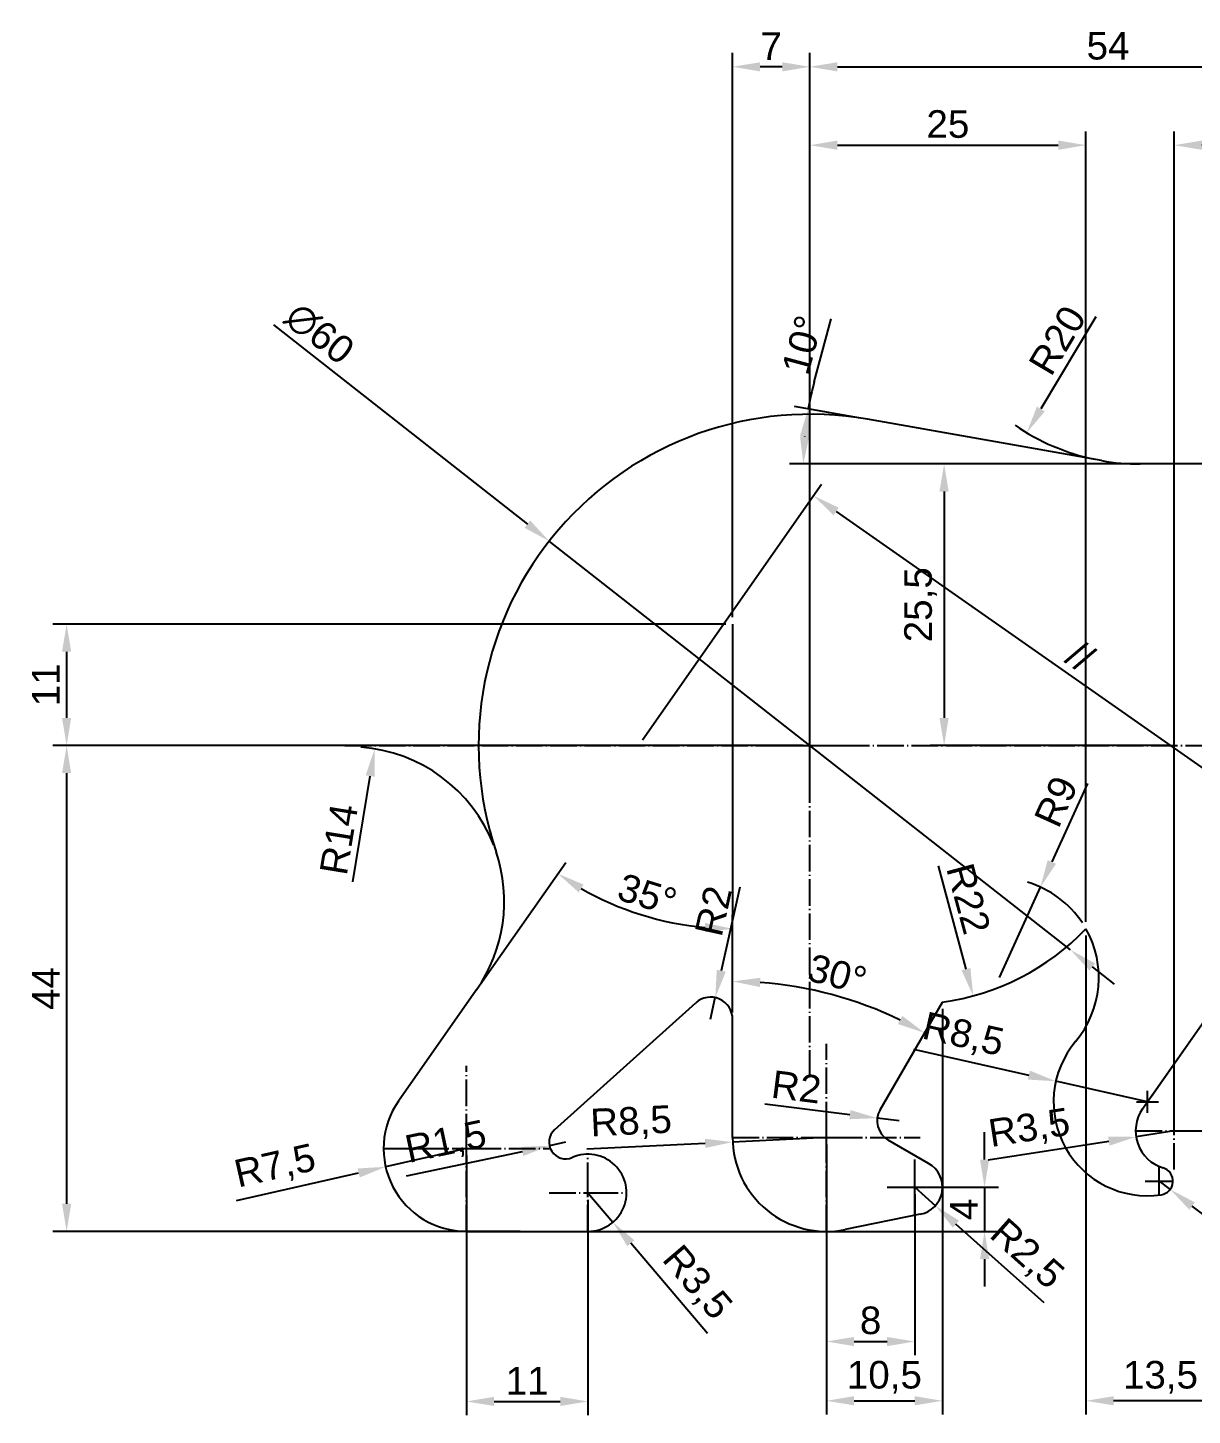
# Model space of a CAD drawing. Header units: millimetres. Extents: x 25 to 198, y 59 to 185.
# Drawn here: x 25 to 130.4, y 59.2 to 184.9 of the extents above; entities that cross this region are included whole.
import ezdxf

# ---------------------------------------------------------------- set-up
doc = ezdxf.new("R2010")
doc.units = ezdxf.units.MM
doc.linetypes.add('ACAD_ISO04W100', pattern=[30, 24, -3, 0, -3])
for name, color, linetype in [('koty', 3, 'Continuous'), ('koty kružnice', 3, 'Continuous'), ('medved', 7, 'Continuous'), ('osy', 2, 'Continuous')]:
    doc.layers.add(name, color=color, linetype=linetype)
doc.styles.get("Standard").update_dxf_attribs({"font": 'arial.ttf'})
doc.dimstyles.new('ISO-25', dxfattribs={"dimtxt": 2.5, "dimasz": 2.5, "dimexe": 1.25, "dimexo": 0.625, "dimtad": 1, "dimtxsty": 'Standard', "dimcen": 2.5, "dimadec": 0, "dimazin": 0, "dimtfac": 1, "dimtmove": 0, "dimatfit": 3, "dimfxl": 1, "dimarcsym": 0})

# ---------------------------------------------------------------- blocks, each defined once
blk = doc.blocks.new('*U6')
at = {"layer": 'osy', "color": 0, "linetype": 'ACAD_ISO04W100', "ltscale": 0.1, "transparency": 16777216}
for p, q in [((0, 0.75), (0, 7.5)), ((-7.5, 0), (-0.75, 0)), ((0.75, 0), (7.5, 0)), ((0, -7.5), (0, -0.75))]:
    blk.add_line(p, q, dxfattribs=at)
at = {"layer": 'osy', "color": 0, "linetype": 'Continuous', "ltscale": 0.1, "transparency": 16777216}
for p, q in [((-0.75, 0), (0.75, 0)), ((0, -0.75), (0, 0.75))]:
    blk.add_line(p, q, dxfattribs=at)
blk = doc.blocks.new('*U7')
at = {"layer": 'osy', "color": 0, "linetype": 'ACAD_ISO04W100', "ltscale": 0.1, "transparency": 16777216}
for p, q in [((0, 0.35), (0, 3.5)), ((-3.5, 0), (-0.35, 0)), ((0.35, 0), (3.5, 0)), ((0, -3.5), (0, -0.35))]:
    blk.add_line(p, q, dxfattribs=at)
at = {"layer": 'osy', "color": 0, "linetype": 'Continuous', "ltscale": 0.1, "transparency": 16777216}
for p, q in [((-0.35, 0), (0.35, 0)), ((0, -0.35), (0, 0.35))]:
    blk.add_line(p, q, dxfattribs=at)
blk = doc.blocks.new('*U8')
at = {"layer": 'osy', "color": 0, "linetype": 'ACAD_ISO04W100', "ltscale": 0.1, "transparency": 16777216}
for p, q in [((0, 0.85), (0, 8.5)), ((-8.5, 0), (-0.85, 0)), ((0.85, 0), (8.5, 0)), ((0, -8.5), (0, -0.85))]:
    blk.add_line(p, q, dxfattribs=at)
at = {"layer": 'osy', "color": 0, "linetype": 'Continuous', "ltscale": 0.1, "transparency": 16777216}
for p, q in [((-0.85, 0), (0.85, 0)), ((0, -0.85), (0, 0.85))]:
    blk.add_line(p, q, dxfattribs=at)
blk = doc.blocks.new('*U9')
at = {"layer": 'osy', "color": 0, "linetype": 'ACAD_ISO04W100', "ltscale": 0.1, "transparency": 16777216}
for p, q in [((0, 3), (0, 34.48)), ((-42.11, 0), (-3, 0)), ((3, 0), (71.41, 0)), ((0, -30), (0, -3))]:
    blk.add_line(p, q, dxfattribs=at)
at = {"layer": 'osy', "color": 0, "linetype": 'Continuous', "ltscale": 0.1, "transparency": 16777216}
for p, q in [((0, -3), (0, 3)), ((-3, 0), (3, 0))]:
    blk.add_line(p, q, dxfattribs=at)
blk = doc.blocks.new('*U18')
at = {"layer": 'osy', "color": 0, "linetype": 'ACAD_ISO04W100', "ltscale": 0.1, "transparency": 16777216}
for p, q in [((0, 0.25), (0, 2.5)), ((-2.5, 0), (-0.25, 0)), ((0.25, 0), (2.5, 0)), ((0, -2.5), (0, -0.25))]:
    blk.add_line(p, q, dxfattribs=at)
at = {"layer": 'osy', "color": 0, "linetype": 'Continuous', "ltscale": 0.1, "transparency": 16777216}
for p, q in [((-0.25, 0), (0.25, 0)), ((0, -0.25), (0, 0.25))]:
    blk.add_line(p, q, dxfattribs=at)
blk = doc.blocks.new('*D20')
at = {"layer": 'Defpoints', "color": 0, "transparency": 16777216}
for p in [(72.17, 138.38), (119.39, 101.36)]:
    blk.add_point(p, dxfattribs=at)
at = {"layer": 'koty kružnice', "color": 0, "lineweight": -2, "transparency": 16777216}
for p, q in [((47.2, 157.96), (70.21, 139.92)), ((119.39, 101.36), (72.17, 138.38)), ((121.36, 99.82), (123.33, 98.27))]:
    blk.add_line(p, q, dxfattribs=at)
at = {"layer": 'koty kružnice', "color": 0, "transparency": 16777216}
for points in [[(70.46, 140.25), (69.95, 139.59), (72.17, 138.38)], [(121.62, 100.14), (121.1, 99.49), (119.39, 101.36)]]:
    blk.add_solid(points, dxfattribs=at)
at = {"layer": 'koty kružnice', "color": 0, "transparency": 16777216, "insert": (51.38, 157.18), "char_height": 2.5, "attachment_point": 5, "rotation": 321.9034}
blk.add_mtext('∅60', dxfattribs=at)
blk = doc.blocks.new('*D22')
at = {"layer": 'Defpoints', "color": 0, "transparency": 16777216}
for p in [(125.68, 165.37), (115.42, 148.2)]:
    blk.add_point(p, dxfattribs=at)
at = {"layer": 'koty kružnice', "color": 0, "lineweight": -2, "transparency": 16777216}
blk.add_line((121.68, 158.69), (116.7, 150.35), dxfattribs=at)
blk.add_arc((125.68, 165.37), 20, 235.5456, 258.2095, dxfattribs=at)
at = {"layer": 'koty kružnice', "color": 0, "transparency": 16777216}
blk.add_solid([(116.34, 150.56), (117.06, 150.13), (115.42, 148.2)], dxfattribs=at)
at = {"layer": 'koty kružnice', "color": 0, "transparency": 16777216, "insert": (118.2, 156.57), "char_height": 2.5, "attachment_point": 5, "rotation": 59.1266}
blk.add_mtext('R20', dxfattribs=at)
blk = doc.blocks.new('*D24')
at = {"layer": 'Defpoints', "color": 0, "transparency": 16777216}
for p in [(56.37, 119.57), (54.11, 105.76)]:
    blk.add_point(p, dxfattribs=at)
at = {"layer": 'koty kružnice', "color": 0, "lineweight": -2, "transparency": 16777216}
blk.add_line((54.4, 107.52), (55.97, 117.1), dxfattribs=at)
blk.add_arc((54.11, 105.76), 14, 21.2662, 85.8078, dxfattribs=at)
at = {"layer": 'koty kružnice', "color": 0, "transparency": 16777216}
blk.add_solid([(55.56, 117.17), (56.38, 117.04), (56.37, 119.57)], dxfattribs=at)
at = {"layer": 'koty kružnice', "color": 0, "transparency": 16777216, "insert": (53.12, 111.38), "char_height": 2.5, "attachment_point": 5, "rotation": 80.6921}
blk.add_mtext('R14', dxfattribs=at)
blk = doc.blocks.new('*D25')
at = {"layer": 'Defpoints', "color": 0, "transparency": 16777216}
for p in [(64.68, 83.37), (57.36, 81.72)]:
    blk.add_point(p, dxfattribs=at)
at = {"layer": 'koty kružnice', "color": 0, "lineweight": -2, "transparency": 16777216}
for p, q in [((64.68, 83.37), (57.36, 81.72)), ((43.85, 78.66), (54.92, 81.17))]:
    blk.add_line(p, q, dxfattribs=at)
at = {"layer": 'koty kružnice', "color": 0, "transparency": 16777216}
blk.add_solid([(54.83, 81.57), (55.02, 80.76), (57.36, 81.72)], dxfattribs=at)
at = {"layer": 'koty kružnice', "color": 0, "transparency": 16777216, "insert": (47.38, 81.64), "char_height": 2.5, "attachment_point": 5, "rotation": 12.7307}
blk.add_mtext('R7,5', dxfattribs=at)
blk = doc.blocks.new('*D26')
at = {"layer": 'Defpoints', "color": 0, "transparency": 16777216}
for p in [(75.68, 79.37), (77.95, 76.7)]:
    blk.add_point(p, dxfattribs=at)
at = {"layer": 'koty kružnice', "color": 0, "lineweight": -2, "transparency": 16777216}
for p, q in [((75.68, 79.37), (77.95, 76.7)), ((86.51, 66.64), (79.57, 74.8))]:
    blk.add_line(p, q, dxfattribs=at)
at = {"layer": 'koty kružnice', "color": 0, "transparency": 16777216}
blk.add_solid([(79.89, 75.07), (79.25, 74.53), (77.95, 76.7)], dxfattribs=at)
at = {"layer": 'koty kružnice', "color": 0, "transparency": 16777216, "insert": (85.47, 71.15), "char_height": 2.5, "attachment_point": 5, "rotation": 310.4167}
blk.add_mtext('R3,5', dxfattribs=at)
blk = doc.blocks.new('*D27')
at = {"layer": 'Defpoints', "color": 0, "transparency": 16777216}
for p in [(72.19, 83.63), (73.66, 83.94)]:
    blk.add_point(p, dxfattribs=at)
at = {"layer": 'koty kružnice', "color": 0, "lineweight": -2, "transparency": 16777216}
for p, q in [((59.27, 80.89), (69.75, 83.11)), ((73.66, 83.94), (72.19, 83.63))]:
    blk.add_line(p, q, dxfattribs=at)
at = {"layer": 'koty kružnice', "color": 0, "transparency": 16777216}
blk.add_solid([(69.66, 83.52), (69.83, 82.7), (72.19, 83.63)], dxfattribs=at)
at = {"layer": 'koty kružnice', "color": 0, "transparency": 16777216, "insert": (62.84, 83.82), "char_height": 2.5, "attachment_point": 5, "rotation": 11.9917}
blk.add_mtext('R1,5', dxfattribs=at)
blk = doc.blocks.new('*D28')
at = {"layer": 'Defpoints', "color": 0, "transparency": 16777216}
for p in [(87.22, 97.04), (86.78, 95.09)]:
    blk.add_point(p, dxfattribs=at)
at = {"layer": 'koty kružnice', "color": 0, "lineweight": -2, "transparency": 16777216}
for p, q in [((89.44, 107.05), (87.76, 99.48)), ((86.78, 95.09), (87.22, 97.04))]:
    blk.add_line(p, q, dxfattribs=at)
at = {"layer": 'koty kružnice', "color": 0, "transparency": 16777216}
blk.add_solid([(87.35, 99.57), (88.17, 99.39), (87.22, 97.04)], dxfattribs=at)
at = {"layer": 'koty kružnice', "color": 0, "transparency": 16777216, "insert": (87.04, 104.89), "char_height": 2.5, "attachment_point": 5, "rotation": 77.4739}
blk.add_mtext('R2', dxfattribs=at)
blk = doc.blocks.new('*D29')
at = {"layer": 'Defpoints', "color": 0, "transparency": 16777216}
for p in [(97.28, 84.37), (88.79, 83.96)]:
    blk.add_point(p, dxfattribs=at)
at = {"layer": 'koty kružnice', "color": 0, "lineweight": -2, "transparency": 16777216}
for p, q in [((97.28, 84.37), (88.79, 83.96)), ((75.59, 83.34), (86.3, 83.85))]:
    blk.add_line(p, q, dxfattribs=at)
at = {"layer": 'koty kružnice', "color": 0, "transparency": 16777216}
blk.add_solid([(86.28, 84.26), (86.32, 83.43), (88.79, 83.96)], dxfattribs=at)
at = {"layer": 'koty kružnice', "color": 0, "transparency": 16777216, "insert": (79.6, 85.66), "char_height": 2.5, "attachment_point": 5, "rotation": 2.729}
blk.add_mtext('R8,5', dxfattribs=at)
blk = doc.blocks.new('*D30')
at = {"layer": 'Defpoints', "color": 0, "transparency": 16777216}
for p in [(105.28, 79.87), (107.15, 78.2)]:
    blk.add_point(p, dxfattribs=at)
at = {"layer": 'koty kružnice', "color": 0, "lineweight": -2, "transparency": 16777216}
for p, q in [((105.28, 79.87), (107.15, 78.2)), ((116.99, 69.39), (109.01, 76.54))]:
    blk.add_line(p, q, dxfattribs=at)
at = {"layer": 'koty kružnice', "color": 0, "transparency": 16777216}
blk.add_solid([(109.29, 76.85), (108.73, 76.22), (107.15, 78.2)], dxfattribs=at)
at = {"layer": 'koty kružnice', "color": 0, "transparency": 16777216, "insert": (115.35, 73.72), "char_height": 2.5, "attachment_point": 5, "rotation": 318.1823}
blk.add_mtext('R2,5', dxfattribs=at)
blk = doc.blocks.new('*D31')
at = {"layer": 'Defpoints', "color": 0, "transparency": 16777216}
for p in [(101.89, 86.13), (103.87, 85.88)]:
    blk.add_point(p, dxfattribs=at)
at = {"layer": 'koty kružnice', "color": 0, "lineweight": -2, "transparency": 16777216}
for p, q in [((91.71, 87.42), (99.41, 86.45)), ((103.87, 85.88), (101.89, 86.13))]:
    blk.add_line(p, q, dxfattribs=at)
at = {"layer": 'koty kružnice', "color": 0, "transparency": 16777216}
blk.add_solid([(99.46, 86.86), (99.36, 86.03), (101.89, 86.13)], dxfattribs=at)
at = {"layer": 'koty kružnice', "color": 0, "transparency": 16777216, "insert": (94.56, 88.96), "char_height": 2.5, "attachment_point": 5, "rotation": 352.772}
blk.add_mtext('R2', dxfattribs=at)
blk = doc.blocks.new('*D43')
at = {"layer": 'Defpoints', "color": 0, "transparency": 16777216}
for p in [(100.99, 149.41), (95.24, 147.04), (122.21, 145.67), (125.68, 145.37), (149.78, 145.37)]:
    blk.add_point(p, dxfattribs=at)
at = {"layer": 'koty', "color": 0, "lineweight": -2, "transparency": 16777216}
for p, q in [((96.17, 152.8), (97.7, 158.52)), ((100.38, 149.52), (94.4, 150.58)), ((123.3, 145.37), (93.94, 145.37))]:
    blk.add_line(p, q, dxfattribs=at)
for start, end in [(165.0135, 170), (174.9865, 175.0135)]:
    blk.add_arc((123.93, 145.37), 28.73, start, end, dxfattribs=at)
at = {"layer": 'koty', "color": 0, "transparency": 16777216}
for points in [[(94.89, 147.93), (95.72, 147.83), (95.63, 150.36)], [(95.72, 147.85), (94.89, 147.88), (95.19, 145.37)]]:
    blk.add_solid(points, dxfattribs=at)
at = {"layer": 'koty', "color": 0, "transparency": 16777216, "insert": (95.1, 156.15), "char_height": 2.5, "attachment_point": 5, "rotation": 75.0135}
blk.add_mtext('10°', dxfattribs=at)
blk = doc.blocks.new('*D45')
at = {"layer": 'Defpoints', "color": 0, "transparency": 16777216}
for p in [(64.68, 83.37), (75.68, 79.37), (75.68, 60.47)]:
    blk.add_point(p, dxfattribs=at)
at = {"layer": 'koty', "color": 0, "lineweight": -2, "transparency": 16777216}
for p, q in [((64.68, 82.74), (64.68, 59.22)), ((75.68, 78.74), (75.68, 59.22)), ((67.18, 60.47), (73.18, 60.47))]:
    blk.add_line(p, q, dxfattribs=at)
at = {"layer": 'koty', "color": 0, "transparency": 16777216}
for points in [[(67.18, 60.89), (67.18, 60.06), (64.68, 60.47)], [(73.18, 60.89), (73.18, 60.06), (75.68, 60.47)]]:
    blk.add_solid(points, dxfattribs=at)
at = {"layer": 'koty', "color": 0, "transparency": 16777216, "insert": (70.18, 62.35), "char_height": 2.5, "attachment_point": 5}
blk.add_mtext('11', dxfattribs=at)
blk = doc.blocks.new('*D46')
at = {"layer": 'Defpoints', "color": 0, "transparency": 16777216}
for p in [(95.78, 119.87), (28.48, 75.87), (70.18, 75.87)]:
    blk.add_point(p, dxfattribs=at)
at = {"layer": 'koty', "color": 0, "lineweight": -2, "transparency": 16777216}
for p, q in [((95.16, 119.87), (27.23, 119.87)), ((28.48, 117.37), (28.48, 78.37)), ((69.55, 75.87), (27.23, 75.87))]:
    blk.add_line(p, q, dxfattribs=at)
at = {"layer": 'koty', "color": 0, "transparency": 16777216}
for points in [[(28.06, 117.37), (28.89, 117.37), (28.48, 119.87)], [(28.06, 78.37), (28.89, 78.37), (28.48, 75.87)]]:
    blk.add_solid(points, dxfattribs=at)
at = {"layer": 'koty', "color": 0, "transparency": 16777216, "insert": (26.6, 97.87), "char_height": 2.5, "attachment_point": 5, "rotation": 90}
blk.add_mtext('44', dxfattribs=at)
blk = doc.blocks.new('*D48')
at = {"layer": 'Defpoints', "color": 0, "transparency": 16777216}
for p in [(88.78, 130.87), (28.48, 119.87), (95.78, 119.87)]:
    blk.add_point(p, dxfattribs=at)
at = {"layer": 'koty', "color": 0, "lineweight": -2, "transparency": 16777216}
for p, q in [((88.16, 130.87), (27.23, 130.87)), ((28.48, 128.37), (28.48, 122.37)), ((95.16, 119.87), (27.23, 119.87))]:
    blk.add_line(p, q, dxfattribs=at)
at = {"layer": 'koty', "color": 0, "transparency": 16777216}
for points in [[(28.06, 128.37), (28.89, 128.37), (28.48, 130.87)], [(28.06, 122.37), (28.89, 122.37), (28.48, 119.87)]]:
    blk.add_solid(points, dxfattribs=at)
at = {"layer": 'koty', "color": 0, "transparency": 16777216, "insert": (26.6, 125.37), "char_height": 2.5, "attachment_point": 5, "rotation": 90}
blk.add_mtext('11', dxfattribs=at)
blk = doc.blocks.new('*D49')
at = {"layer": 'Defpoints', "color": 0, "transparency": 16777216}
for p in [(88.78, 181.34), (88.78, 130.87), (95.78, 119.87)]:
    blk.add_point(p, dxfattribs=at)
at = {"layer": 'koty', "color": 0, "lineweight": -2, "transparency": 16777216}
for p, q in [((88.78, 131.49), (88.78, 182.59)), ((95.78, 120.49), (95.78, 182.59)), ((93.28, 181.34), (91.28, 181.34))]:
    blk.add_line(p, q, dxfattribs=at)
at = {"layer": 'koty', "color": 0, "transparency": 16777216}
for points in [[(91.28, 181.75), (91.28, 180.92), (88.78, 181.34)], [(93.28, 181.75), (93.28, 180.92), (95.78, 181.34)]]:
    blk.add_solid(points, dxfattribs=at)
at = {"layer": 'koty', "color": 0, "transparency": 16777216, "insert": (92.28, 183.21), "char_height": 2.5, "attachment_point": 5}
blk.add_mtext('7', dxfattribs=at)
blk = doc.blocks.new('*D50')
at = {"layer": 'Defpoints', "color": 0, "transparency": 16777216}
for p in [(149.78, 181.34), (95.78, 119.87), (149.78, 101.88)]:
    blk.add_point(p, dxfattribs=at)
at = {"layer": 'koty', "color": 0, "lineweight": -2, "transparency": 16777216}
for p, q in [((95.78, 120.49), (95.78, 182.59)), ((149.78, 102.5), (149.78, 182.59)), ((98.28, 181.34), (147.28, 181.34))]:
    blk.add_line(p, q, dxfattribs=at)
at = {"layer": 'koty', "color": 0, "transparency": 16777216}
for points in [[(98.28, 181.75), (98.28, 180.92), (95.78, 181.34)], [(147.28, 181.75), (147.28, 180.92), (149.78, 181.34)]]:
    blk.add_solid(points, dxfattribs=at)
at = {"layer": 'koty', "color": 0, "transparency": 16777216, "insert": (122.78, 183.23), "char_height": 2.5, "attachment_point": 5}
blk.add_mtext('54', dxfattribs=at)
blk = doc.blocks.new('*D54')
at = {"layer": 'Defpoints', "color": 0, "transparency": 16777216}
for p in [(128.78, 174.24), (128.78, 85.42), (145.78, 84.51)]:
    blk.add_point(p, dxfattribs=at)
at = {"layer": 'koty', "color": 0, "lineweight": -2, "transparency": 16777216}
for p, q in [((128.78, 86.04), (128.78, 175.49)), ((145.78, 85.13), (145.78, 175.49)), ((143.28, 174.24), (131.28, 174.24))]:
    blk.add_line(p, q, dxfattribs=at)
at = {"layer": 'koty', "color": 0, "transparency": 16777216}
for points in [[(131.28, 174.66), (131.28, 173.82), (128.78, 174.24)], [(143.28, 174.66), (143.28, 173.82), (145.78, 174.24)]]:
    blk.add_solid(points, dxfattribs=at)
at = {"layer": 'koty', "color": 0, "transparency": 16777216, "insert": (137.28, 176.12), "char_height": 2.5, "attachment_point": 5}
blk.add_mtext('17', dxfattribs=at)
blk = doc.blocks.new('*D55')
at = {"layer": 'Defpoints', "color": 0, "transparency": 16777216}
for p in [(120.78, 174.24), (95.78, 119.87), (120.78, 103.29)]:
    blk.add_point(p, dxfattribs=at)
at = {"layer": 'koty', "color": 0, "lineweight": -2, "transparency": 16777216}
for p, q in [((95.78, 120.49), (95.78, 175.49)), ((120.78, 103.91), (120.78, 175.49)), ((98.28, 174.24), (118.28, 174.24))]:
    blk.add_line(p, q, dxfattribs=at)
at = {"layer": 'koty', "color": 0, "transparency": 16777216}
for points in [[(98.28, 174.66), (98.28, 173.82), (95.78, 174.24)], [(118.28, 174.66), (118.28, 173.82), (120.78, 174.24)]]:
    blk.add_solid(points, dxfattribs=at)
at = {"layer": 'koty', "color": 0, "transparency": 16777216, "insert": (108.28, 176.14), "char_height": 2.5, "attachment_point": 5}
blk.add_mtext('25', dxfattribs=at)
blk = doc.blocks.new('*D59')
at = {"layer": 'Defpoints', "color": 0, "transparency": 16777216}
for p in [(128.78, 145.37), (107.94, 119.87), (128.78, 119.87)]:
    blk.add_point(p, dxfattribs=at)
at = {"layer": 'koty', "color": 0, "lineweight": -2, "transparency": 16777216}
for p, q in [((128.16, 145.37), (106.69, 145.37)), ((107.94, 142.87), (107.94, 122.37)), ((128.16, 119.87), (106.69, 119.87))]:
    blk.add_line(p, q, dxfattribs=at)
at = {"layer": 'koty', "color": 0, "transparency": 16777216}
for points in [[(107.52, 142.87), (108.35, 142.87), (107.94, 145.37)], [(107.52, 122.37), (108.35, 122.37), (107.94, 119.87)]]:
    blk.add_solid(points, dxfattribs=at)
at = {"layer": 'koty', "color": 0, "transparency": 16777216, "insert": (105.81, 132.62), "char_height": 2.5, "attachment_point": 5, "rotation": 90}
blk.add_mtext('25,5', dxfattribs=at)
blk = doc.blocks.new('*D61')
at = {"layer": 'Defpoints', "color": 0, "transparency": 16777216}
for p in [(109.12, 98.97), (100.67, 96.41), (88.78, 95.09), (102.14, 86.88), (88.78, 84.37)]:
    blk.add_point(p, dxfattribs=at)
at = {"layer": 'koty', "color": 0, "lineweight": -2, "transparency": 16777216}
blk.add_line((88.78, 95.71), (88.78, 99.76), dxfattribs=at)
blk.add_arc((88.78, 63.74), 34.76, 64.1212, 85.8788, dxfattribs=at)
at = {"layer": 'koty', "color": 0, "transparency": 16777216}
for points in [[(91.27, 98), (91.3, 98.84), (88.78, 98.51)], [(104.15, 95.39), (103.76, 94.65), (106.17, 93.85)]]:
    blk.add_solid(points, dxfattribs=at)
at = {"layer": 'koty', "color": 0, "transparency": 16777216, "insert": (98.27, 99.16), "char_height": 2.5, "attachment_point": 5, "rotation": 345}
blk.add_mtext('30°', dxfattribs=at)
blk = doc.blocks.new('*D72')
at = {"layer": 'Defpoints', "color": 0, "transparency": 16777216}
for p in [(104.84, 118.45), (110.57, 97.21)]:
    blk.add_point(p, dxfattribs=at)
at = {"layer": 'koty kružnice', "color": 0, "lineweight": -2, "transparency": 16777216}
blk.add_line((107.39, 108.98), (109.92, 99.62), dxfattribs=at)
at = {"layer": 'koty kružnice', "color": 0, "transparency": 16777216}
blk.add_solid([(110.32, 99.73), (109.52, 99.51), (110.57, 97.21)], dxfattribs=at)
at = {"layer": 'koty kružnice', "color": 0, "transparency": 16777216, "insert": (110.15, 106), "char_height": 2.5, "attachment_point": 5, "rotation": 285.0908}
blk.add_mtext('R22', dxfattribs=at)
blk = doc.blocks.new('*D76')
at = {"layer": 'Defpoints', "color": 0, "transparency": 16777216}
for p in [(105.28, 79.87), (72.76, 75.87), (111.6, 75.87)]:
    blk.add_point(p, dxfattribs=at)
at = {"layer": 'koty', "color": 0, "lineweight": -2, "transparency": 16777216}
for p, q in [((111.6, 82.37), (111.6, 84.87)), ((105.91, 79.87), (112.85, 79.87)), ((111.6, 79.87), (111.6, 75.87)), ((73.38, 75.87), (112.85, 75.87)), ((111.6, 73.37), (111.6, 70.87))]:
    blk.add_line(p, q, dxfattribs=at)
at = {"layer": 'koty', "color": 0, "transparency": 16777216}
for points in [[(111.19, 82.37), (112.02, 82.37), (111.6, 79.87)], [(111.19, 73.37), (112.02, 73.37), (111.6, 75.87)]]:
    blk.add_solid(points, dxfattribs=at)
at = {"layer": 'koty', "color": 0, "transparency": 16777216, "insert": (109.73, 77.87), "char_height": 2.5, "attachment_point": 5, "rotation": 90}
blk.add_mtext('4', dxfattribs=at)
blk = doc.blocks.new('*D77')
at = {"layer": 'Defpoints', "color": 0, "transparency": 16777216}
for p in [(97.28, 84.37), (105.28, 79.87), (105.28, 65.9)]:
    blk.add_point(p, dxfattribs=at)
at = {"layer": 'koty', "color": 0, "lineweight": -2, "transparency": 16777216}
for p, q in [((97.28, 83.74), (97.28, 64.65)), ((105.28, 79.24), (105.28, 64.65)), ((99.78, 65.9), (102.78, 65.9))]:
    blk.add_line(p, q, dxfattribs=at)
at = {"layer": 'koty', "color": 0, "transparency": 16777216}
for points in [[(99.78, 66.31), (99.78, 65.48), (97.28, 65.9)], [(102.78, 66.31), (102.78, 65.48), (105.28, 65.9)]]:
    blk.add_solid(points, dxfattribs=at)
at = {"layer": 'koty', "color": 0, "transparency": 16777216, "insert": (101.28, 67.8), "char_height": 2.5, "attachment_point": 5}
blk.add_mtext('8', dxfattribs=at)
blk = doc.blocks.new('*D78')
at = {"layer": 'Defpoints', "color": 0, "transparency": 16777216}
for p in [(107.78, 96.64), (97.28, 84.37), (107.78, 60.53)]:
    blk.add_point(p, dxfattribs=at)
at = {"layer": 'koty', "color": 0, "lineweight": -2, "transparency": 16777216}
for p, q in [((107.78, 96.02), (107.78, 59.28)), ((97.28, 83.74), (97.28, 59.28)), ((99.78, 60.53), (105.28, 60.53))]:
    blk.add_line(p, q, dxfattribs=at)
at = {"layer": 'koty', "color": 0, "transparency": 16777216}
for points in [[(99.78, 60.95), (99.78, 60.12), (97.28, 60.53)], [(105.28, 60.95), (105.28, 60.12), (107.78, 60.53)]]:
    blk.add_solid(points, dxfattribs=at)
at = {"layer": 'koty', "color": 0, "transparency": 16777216, "insert": (102.53, 62.66), "char_height": 2.5, "attachment_point": 5}
blk.add_mtext('10,5', dxfattribs=at)
blk = doc.blocks.new('*D79')
at = {"layer": 'Defpoints', "color": 0, "transparency": 16777216}
for p in [(120.78, 103.29), (134.28, 95.01), (120.78, 60.53)]:
    blk.add_point(p, dxfattribs=at)
at = {"layer": 'koty', "color": 0, "lineweight": -2, "transparency": 16777216}
for p, q in [((120.78, 102.66), (120.78, 59.28)), ((134.28, 94.38), (134.28, 59.28)), ((131.78, 60.53), (123.28, 60.53))]:
    blk.add_line(p, q, dxfattribs=at)
at = {"layer": 'koty', "color": 0, "transparency": 16777216}
for points in [[(123.28, 60.95), (123.28, 60.12), (120.78, 60.53)], [(131.78, 60.95), (131.78, 60.12), (134.28, 60.53)]]:
    blk.add_solid(points, dxfattribs=at)
at = {"layer": 'koty', "color": 0, "transparency": 16777216, "insert": (127.53, 62.66), "char_height": 2.5, "attachment_point": 5}
blk.add_mtext('13,5', dxfattribs=at)
blk = doc.blocks.new('*U86')
at = {"layer": 'osy', "color": 0, "linetype": 'ACAD_ISO04W100', "ltscale": 0.1, "transparency": 16777216}
for p, q in [((-1.25, 0), (-0.125, 0)), ((0, 0.125), (0, 1.25)), ((0.125, 0), (1.25, 0)), ((0, -1.25), (0, -0.125))]:
    blk.add_line(p, q, dxfattribs=at)
at = {"layer": 'osy', "color": 0, "linetype": 'Continuous', "ltscale": 0.1, "transparency": 16777216}
for p, q in [((-0.125, 0), (0.125, 0)), ((0, -0.125), (0, 0.125))]:
    blk.add_line(p, q, dxfattribs=at)
blk = doc.blocks.new('*U87')
at = {"layer": 'osy', "color": 0, "linetype": 'ACAD_ISO04W100', "ltscale": 0.1, "transparency": 16777216}
for p, q in [((0, 0.35), (0, 3.5)), ((-3.5, 0), (-0.35, 0)), ((0.35, 0), (3.5, 0)), ((0, -3.5), (0, -0.35))]:
    blk.add_line(p, q, dxfattribs=at)
at = {"layer": 'osy', "color": 0, "linetype": 'Continuous', "ltscale": 0.1, "transparency": 16777216}
for p, q in [((-0.35, 0), (0.35, 0)), ((0, -0.35), (0, 0.35))]:
    blk.add_line(p, q, dxfattribs=at)
blk = doc.blocks.new('*U88')
at = {"layer": 'osy', "color": 0, "linetype": 'ACAD_ISO04W100', "ltscale": 0.1, "transparency": 16777216}
for p, q in [((-1, 0), (-0.85, 0)), ((0, 0.85), (0, 1)), ((0.85, 0), (1, 0)), ((0, -1), (0, -0.85))]:
    blk.add_line(p, q, dxfattribs=at)
at = {"layer": 'osy', "color": 0, "linetype": 'Continuous', "ltscale": 0.1, "transparency": 16777216}
for p, q in [((-0.85, 0), (0.85, 0)), ((0, -0.85), (0, 0.85))]:
    blk.add_line(p, q, dxfattribs=at)
blk = doc.blocks.new('*D89')
at = {"layer": 'Defpoints', "color": 0, "transparency": 16777216}
for p in [(127.41, 80.43), (128.41, 79.67)]:
    blk.add_point(p, dxfattribs=at)
at = {"layer": 'koty kružnice', "color": 0, "lineweight": -2, "transparency": 16777216}
for p, q in [((127.41, 80.43), (128.41, 79.67)), ((140.5, 70.54), (130.4, 78.17))]:
    blk.add_line(p, q, dxfattribs=at)
at = {"layer": 'koty kružnice', "color": 0, "transparency": 16777216}
blk.add_solid([(130.65, 78.5), (130.15, 77.83), (128.41, 79.67)], dxfattribs=at)
at = {"layer": 'koty kružnice', "color": 0, "transparency": 16777216, "insert": (137.73, 75.3), "char_height": 2.5, "attachment_point": 5, "rotation": 322.9455}
blk.add_mtext('R1,25', dxfattribs=at)
blk = doc.blocks.new('*D90')
at = {"layer": 'Defpoints', "color": 0, "transparency": 16777216}
for p in [(125.32, 84.43), (128.78, 84.97)]:
    blk.add_point(p, dxfattribs=at)
at = {"layer": 'koty kružnice', "color": 0, "lineweight": -2, "transparency": 16777216}
for p, q in [((128.78, 84.97), (125.32, 84.43)), ((111.94, 82.35), (122.85, 84.05))]:
    blk.add_line(p, q, dxfattribs=at)
at = {"layer": 'koty kružnice', "color": 0, "transparency": 16777216}
blk.add_solid([(122.79, 84.46), (122.92, 83.64), (125.32, 84.43)], dxfattribs=at)
at = {"layer": 'koty kružnice', "color": 0, "transparency": 16777216, "insert": (115.67, 85.08), "char_height": 2.5, "attachment_point": 5, "rotation": 8.8539}
blk.add_mtext('R3,5', dxfattribs=at)
blk = doc.blocks.new('*D91')
at = {"layer": 'Defpoints', "color": 0, "transparency": 16777216}
for p in [(118.06, 89.47), (126.35, 87.6)]:
    blk.add_point(p, dxfattribs=at)
at = {"layer": 'koty kružnice', "color": 0, "lineweight": -2, "transparency": 16777216}
for p, q in [((105.17, 92.38), (115.62, 90.02)), ((126.35, 87.6), (118.06, 89.47))]:
    blk.add_line(p, q, dxfattribs=at)
at = {"layer": 'koty kružnice', "color": 0, "transparency": 16777216}
blk.add_solid([(115.71, 90.43), (115.53, 89.62), (118.06, 89.47)], dxfattribs=at)
at = {"layer": 'koty kružnice', "color": 0, "transparency": 16777216, "insert": (109.64, 93.55), "char_height": 2.5, "attachment_point": 5, "rotation": 347.2685}
blk.add_mtext('R8,5', dxfattribs=at)
blk = doc.blocks.new('*D92')
at = {"layer": 'Defpoints', "color": 0, "transparency": 16777216}
for p in [(116.66, 107.05), (112.95, 98.85)]:
    blk.add_point(p, dxfattribs=at)
at = {"layer": 'koty kružnice', "color": 0, "lineweight": -2, "transparency": 16777216}
for p, q in [((120.91, 116.42), (117.69, 109.33)), ((112.95, 98.85), (116.66, 107.05))]:
    blk.add_line(p, q, dxfattribs=at)
blk.add_arc((112.95, 98.85), 9, 33.4744, 73.5882, dxfattribs=at)
at = {"layer": 'koty kružnice', "color": 0, "transparency": 16777216}
blk.add_solid([(117.32, 109.5), (118.07, 109.16), (116.66, 107.05)], dxfattribs=at)
at = {"layer": 'koty kružnice', "color": 0, "transparency": 16777216, "insert": (118.08, 114.8), "char_height": 2.5, "attachment_point": 5, "rotation": 65.6304}
blk.add_mtext('R9', dxfattribs=at)
blk = doc.blocks.new('*D94')
at = {"layer": 'Defpoints', "color": 0, "transparency": 16777216}
for p in [(80.26, 119.87), (142.2, 110.23), (126.35, 87.6)]:
    blk.add_point(p, dxfattribs=at)
at = {"layer": 'koty', "color": 0, "lineweight": -2, "transparency": 16777216}
for p, q in [((80.62, 120.38), (96.83, 143.53)), ((98.16, 141.07), (140.15, 111.66)), ((126.71, 88.11), (142.91, 111.25))]:
    blk.add_line(p, q, dxfattribs=at)
at = {"layer": 'koty', "color": 0, "transparency": 16777216}
for points in [[(98.4, 141.41), (97.92, 140.73), (96.11, 142.5)], [(140.39, 112.01), (139.91, 111.32), (142.2, 110.23)]]:
    blk.add_solid(points, dxfattribs=at)
at = {"layer": 'koty', "color": 0, "transparency": 16777216, "insert": (120.25, 127.94), "char_height": 2.5, "attachment_point": 5, "rotation": 325}
blk.add_mtext('//', dxfattribs=at)
blk = doc.blocks.new('*D96')
at = {"layer": 'Defpoints', "color": 0, "transparency": 16777216}
for p in [(77.85, 105.53), (65.58, 97.73), (88.78, 95.09), (58.54, 87.67), (88.78, 84.37)]:
    blk.add_point(p, dxfattribs=at)
at = {"layer": 'koty', "color": 0, "lineweight": -2, "transparency": 16777216}
for p, q in [((65.93, 98.24), (73.67, 109.29)), ((88.78, 95.71), (88.78, 104.53))]:
    blk.add_line(p, q, dxfattribs=at)
blk.add_arc((88.78, 130.87), 27.59, 240.1933, 264.8067, dxfattribs=at)
at = {"layer": 'koty', "color": 0, "transparency": 16777216}
for points in [[(74.84, 106.58), (75.29, 107.28), (72.96, 108.27)], [(86.3, 103.81), (86.27, 102.97), (88.78, 103.28)]]:
    blk.add_solid(points, dxfattribs=at)
at = {"layer": 'koty', "color": 0, "transparency": 16777216, "insert": (81.06, 106.37), "char_height": 2.5, "attachment_point": 5, "rotation": 342.5}
blk.add_mtext('35°', dxfattribs=at)

msp = doc.modelspace()

# ---------------------------------------------------------------- linework, layer by layer
at = {"layer": 'koty'}
msp.add_line((88.783, 130.869), (88.783, 104.528), dxfattribs=at)
at = {"layer": 'medved'}
for p, q in [((122.205, 145.673), (100.992, 149.413)), ((149.783, 145.369), (125.678, 145.369)), ((65.576, 97.726), (58.535, 87.671)), ((72.657, 85.058), (85.445, 96.572)), ((102.14, 86.88), (107.778, 96.644)), ((125.916, 86.98), (132.44, 96.297)), ((88.783, 84.369), (88.783, 95.086)), ((106.533, 82.034), (102.872, 84.148)), ((105.78, 77.419), (98.972, 76.038)), ((64.679, 75.869), (75.679, 75.869)), ((95.783, 76.002), (95.783, 75.869))]:
    msp.add_line(p, q, dxfattribs=at)
for centre, radius, start, end in [((95.783, 119.869), 30, 80, 198.70836), ((125.678, 165.369), 20, 260, 270), ((54.108, 105.756), 14, 325, 18.70836), ((104.841, 118.447), 22, 277.66931, 316.43687), ((112.949, 98.855), 9, 319.96619, 29.49548), ((86.783, 95.086), 2, 360, 132), ((126.349, 87.598), 8.5, 139.96619, 278.40575), ((64.679, 83.369), 7.5, 145, 270), ((103.872, 85.88), 2, 150, 240), ((128.783, 84.973), 3.5, 145, 253.17869), ((73.661, 83.943), 1.5, 132, 293.80789), ((97.283, 84.369), 8.5, 180, 281.46201), ((75.679, 79.369), 3.5, 270, 113.80789), ((105.283, 79.869), 2.5, 281.46201, 60), ((127.408, 80.426), 1.25, 278.40575, 73.17869)]:
    msp.add_arc(centre, radius, start, end, dxfattribs=at)

# ---------------------------------------------------------------- block references
at = {"layer": 'osy', "linetype": 'ACAD_ISO04W100', "ltscale": 0.1}
for name, p in [('*U9', (95.783, 119.869)), ('*U8', (97.283, 84.369)), ('*U6', (64.679, 83.369)), ('*U87', (128.783, 84.973)), ('*U88', (126.349, 87.598)), ('*U7', (75.679, 79.369)), ('*U18', (105.283, 79.869)), ('*U86', (127.408, 80.426))]:
    msp.add_blockref(name, p, dxfattribs=at)

# ---------------------------------------------------------------- dimensions: what is measured, and where the dimension line sits
at = {"layer": 'koty'}
for base, p1, p2, picture, middle in [((88.783, 181.338), (95.783, 119.869), (88.783, 130.869), '*D49', (92.283, 183.213)), ((149.783, 181.338), (95.783, 119.869), (149.783, 101.879), '*D50', (122.783, 183.234)), ((120.783, 174.241), (95.783, 119.869), (120.783, 103.286), '*D55', (108.283, 176.142)), ((128.783, 174.241), (145.783, 84.507), (128.783, 85.415), '*D54', (137.283, 176.121)), ((120.783, 60.535), (134.283, 95.007), (120.783, 103.286), '*D79', (127.533, 62.662)), ((105.283, 65.895), (97.283, 84.369), (105.283, 79.869), '*D77', (101.283, 67.797)), ((75.679, 60.472), (64.679, 83.369), (75.679, 79.369), '*D45', (70.179, 62.352))]:
    dim = msp.add_linear_dim(base=base, p1=p1, p2=p2, dimstyle='ISO-25', dxfattribs=at)
    dim.commit()
    dim.dimension.update_dxf_attribs({"geometry": picture, "text_midpoint": middle})
for base, line1, line2, picture, middle in [((95.242, 147.04), ((122.205, 145.673), (100.992, 149.413)), ((149.783, 145.369), (125.678, 145.369)), '*D43', (95.1, 156.15)), ((77.855, 105.534), ((88.783, 84.369), (88.783, 95.086)), ((65.576, 97.726), (58.535, 87.671)), '*D96', (81.058, 106.369)), ((100.673, 96.412), ((88.783, 84.369), (88.783, 95.086)), ((102.14, 86.88), (109.121, 98.971)), '*D61', (98.273, 99.162))]:
    dim = msp.add_angular_dim_2l(base=base, line1=line1, line2=line2, dimstyle='ISO-25', dxfattribs=at)
    dim.commit()
    dim.dimension.update_dxf_attribs({"geometry": picture, "text_midpoint": middle})
for base, p1, p2, picture, middle in [((107.938, 119.869), (128.783, 145.369), (128.783, 119.869), '*D59', (105.81, 132.619)), ((28.478, 119.869), (88.783, 130.869), (95.783, 119.869), '*D48', (26.598, 125.369)), ((28.478, 75.869), (95.783, 119.869), (70.179, 75.869), '*D46', (26.603, 97.869)), ((111.602, 75.869), (105.283, 79.869), (72.758, 75.869), '*D76', (109.727, 77.869))]:
    dim = msp.add_linear_dim(base=base, p1=p1, p2=p2, angle=90, dimstyle='ISO-25', dxfattribs=at)
    dim.commit()
    dim.dimension.update_dxf_attribs({"geometry": picture, "text_midpoint": middle})
dim = msp.add_aligned_dim(p1=(80.261, 119.869), p2=(126.349, 87.598), distance=27.629, text='//', dimstyle='ISO-25', dxfattribs=at)
dim.commit()
dim.dimension.update_dxf_attribs({"geometry": '*D94', "text_midpoint": (120.252, 127.937)})
dim = msp.add_linear_dim(base=(107.778, 60.535), p1=(97.283, 84.369), p2=(107.778, 96.644), dimstyle='ISO-25', override={"dimdec": 1}, dxfattribs=at)
dim.commit()
dim.dimension.update_dxf_attribs({"geometry": '*D78', "text_midpoint": (102.53, 62.662)})
at = {"layer": 'koty kružnice'}
for center, mpoint, picture, middle in [((125.678, 165.369), (115.415, 148.203), '*D22', (119.832, 155.591)), ((54.108, 105.756), (56.372, 119.572), '*D24', (54.98, 111.078)), ((104.841, 118.447), (110.569, 97.206), '*D72', (108.33, 105.508)), ((128.783, 84.973), (125.325, 84.434), '*D90', (115.994, 82.98)), ((64.679, 83.369), (57.363, 81.716), '*D25', (47.852, 79.567))]:
    dim = msp.add_radius_dim(center=center, mpoint=mpoint, dimstyle='ISO-25', dxfattribs=at)
    dim.commit()
    dim.dimension.update_dxf_attribs({"geometry": picture, "text_midpoint": middle, "dimtype": 164})
dim = msp.add_diameter_dim_2p(p1=(119.392, 101.359), p2=(72.174, 138.379), dimstyle='ISO-25', dxfattribs=at)
dim.commit()
dim.dimension.update_dxf_attribs({"geometry": '*D20', "text_midpoint": (50.166, 155.633), "dimtype": 163})
for center, mpoint, picture, middle in [((112.949, 98.855), (116.663, 107.053), '*D92', (118.085, 114.8)), ((86.783, 95.086), (87.217, 97.038), '*D28', (87.036, 104.893)), ((126.349, 87.598), (118.058, 89.471), '*D91', (109.644, 93.553)), ((103.872, 85.88), (101.888, 86.131), '*D31', (94.557, 88.956)), ((97.283, 84.369), (88.793, 83.964), '*D29', (79.595, 85.656)), ((73.661, 83.943), (72.193, 83.632), '*D27', (62.844, 83.821)), ((127.408, 80.426), (128.406, 79.673), '*D89', (137.73, 75.298)), ((75.679, 79.369), (77.948, 76.704), '*D26', (85.472, 71.15)), ((105.283, 79.869), (107.146, 78.202), '*D30', (115.351, 73.716))]:
    dim = msp.add_radius_dim(center=center, mpoint=mpoint, dimstyle='ISO-25', dxfattribs=at)
    dim.commit()
    dim.dimension.update_dxf_attribs({"geometry": picture, "text_midpoint": middle})

doc.saveas('drawing.dxf')
